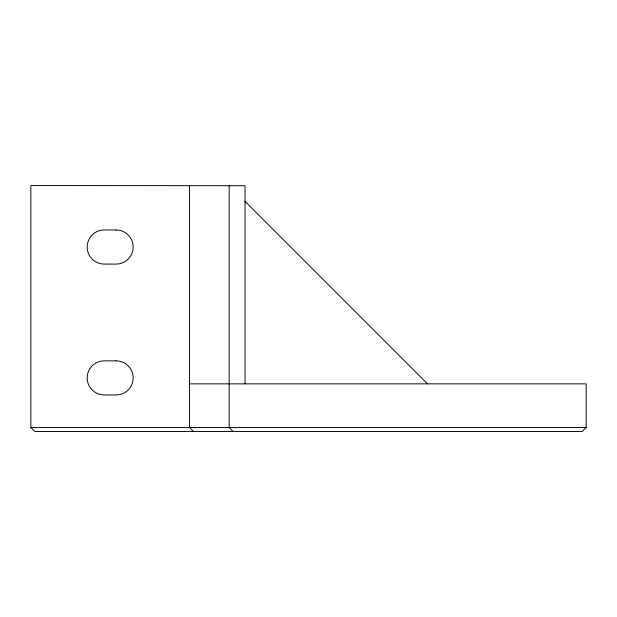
<?xml version="1.0" encoding="UTF-8"?>
<svg xmlns="http://www.w3.org/2000/svg" width="617" height="617" viewBox="0 0 617 617"><rect width="100%" height="100%" fill="white"/><g stroke="black" fill="none" stroke-linecap="round" stroke-linejoin="round"><path stroke-width="0.93" d="M189.504 383.859L586.15 383.859L586.15 427.496L582.186 431.46L34.814 431.46L30.85 427.496L30.85 185.54L245.034 185.717L245.034 383.859M30.85 427.496L586.15 427.496M244.849 201.219L427.496 383.859M233.141 431.46L229.169 427.496L229.169 185.54M193.476 431.46L189.504 427.496L189.504 185.54M116.127 229.964L104.227 229.964A17.052 17.052 0 0 0 87.174 247.024A17.052 17.052 0 0 0 104.227 264.076L116.127 264.076A17.052 17.052 0 0 0 133.187 247.024A17.052 17.052 0 0 0 116.127 229.964M116.127 360.86L104.227 360.86A17.052 17.052 0 0 0 87.174 377.913A17.052 17.052 0 0 0 104.227 394.965L116.127 394.965A17.052 17.052 0 0 0 133.187 377.913A17.052 17.052 0 0 0 116.127 360.86"/></g></svg>
